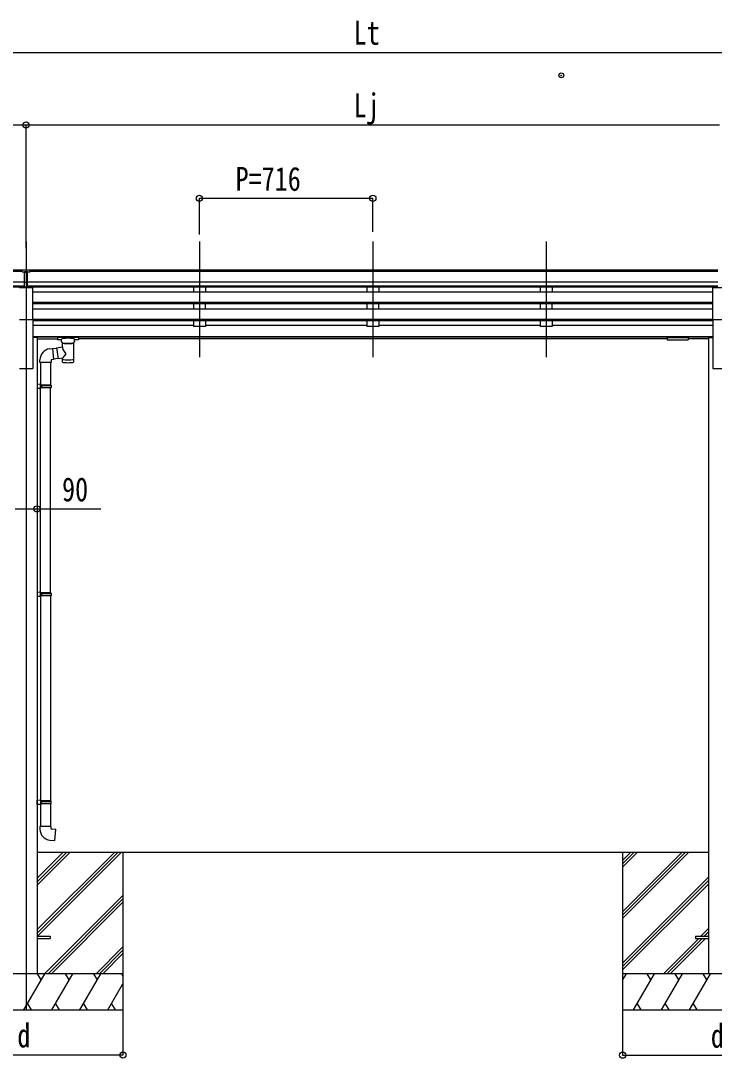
# Model space of a CAD drawing. Units: millimetres, scale not verified. Extents: x -12615 to 12615, y -8910 to 8910.
# Drawn here: x -4089 to -1225, y -5931 to -1644 of the extents above; entities that cross this region are included whole.
import ezdxf
from ezdxf.enums import TextEntityAlignment as Align

# ---------------------------------------------------------------- set-up
doc = ezdxf.new("R2010")
doc.units = ezdxf.units.MM
doc.header["$LTSCALE"] = 40
doc.header["$PDMODE"] = 32
doc.header["$PDSIZE"] = 20
for name, color, linetype in [('0-3_YKK_12', 2, 'Continuous'), ('0-4_YKK_13', 4, 'Continuous'), ('0-5_YKK_A1', 4, 'Continuous'), ('0-6_YKK_D', 6, 'Continuous')]:
    doc.layers.add(name, color=color, linetype=linetype)
doc.styles.add('ＭＳ ゴシック', font='')
doc.styles.get('ＭＳ ゴシック').set_extended_font_data('MS Gothic')

msp = doc.modelspace()

# ---------------------------------------------------------------- linework, layer by layer
at = {"layer": '0-3_YKK_12'}
for p, q in [((-4067.02, -2557.09), (-4067.02, -5731.49)), ((-3351.02, -2557.09), (-3351.02, -3034.6)), ((-2635.02, -2557.09), (-2635.02, -3034.6)), ((-1919.02, -2557.09), (-1919.02, -3034.6))]:
    msp.add_line(p, q, dxfattribs=at)
at = {"layer": '0-4_YKK_13'}
for p, q in [((-4083.52, -2681.51), (-4083.52, -2673.66)), ((-4083.52, -2681.51), (-4073.52, -2681.51)), ((-4067.02, -2682.32), (-4073.52, -2681.93)), ((-4073.52, -2683.51), (-4060.52, -2683.51)), ((-4060.52, -2681.99), (-4067.02, -2682.3)), ((-4060.52, -2745.13), (-4060.52, -2679.86)), ((-4073.52, -2725.03), (-4067.02, -2725.19)), ((-4067.02, -2725.19), (-4060.52, -2725.03)), ((-4094.52, -2747.12), (-4039.52, -2747.12)), ((-4073.52, -2744.07), (-4067.02, -2744.47)), ((-4067.02, -2744.47), (-4060.52, -2744.07)), ((-4039.52, -2878.92), (-4039.52, -2747.12)), ((-1230.52, -2878.92), (-1230.52, -2747.12)), ((-1230.52, -2747.12), (-1175.52, -2747.12)), ((-4094.52, -2878.92), (-4039.52, -2878.92)), ((-1230.52, -2878.92), (-1175.52, -2878.92)), ((-3937.02, -2951.78), (-3937.02, -2962.54)), ((-3852.02, -2951.11), (-3935.02, -2951.11)), ((-3852.02, -2953.29), (-3935.02, -2953.29)), ((-3850.02, -2951.78), (-3850.02, -2962.54)), ((-3850.02, -2951.97), (-3850.02, -2953.51)), ((-1420.02, -2951.78), (-1420.02, -2962.54)), ((-1420.02, -2951.97), (-1420.02, -2953.51)), ((-1418.02, -2951.11), (-1335.02, -2951.11)), ((-1418.02, -2953.29), (-1335.02, -2953.29)), ((-1333.02, -2951.78), (-1333.02, -2962.54)), ((-3970.38, -3000.01), (-3957.87, -2998.46)), ((-3941.35, -2997.87), (-3957.7, -3000.4)), ((-3941.64, -2995.99), (-3916.42, -2992.08)), ((-3941.64, -2995.99), (-3934.62, -3041.25)), ((-3920.52, -2963.2), (-3935.02, -2963.2)), ((-3920.52, -2970.01), (-3920.52, -2959.73)), ((-3916.42, -2992.08), (-3916.42, -2974.5)), ((-3870.62, -2974.51), (-3870.6, -3054.8)), ((-3866.52, -2970.01), (-3866.52, -2959.73)), ((-3852.02, -2963.2), (-3866.52, -2963.2)), ((-1418.02, -2963.2), (-1335.02, -2963.2)), ((-3934.91, -3039.37), (-3954.03, -3042.34)), ((-3916.42, -3038.42), (-3934.62, -3041.25)), ((-3916.44, -3054.8), (-3916.42, -3038.17)), ((-4009.78, -3056.02), (-4009.78, -3045.11)), ((-3963.78, -3056.02), (-4009.78, -3056.02)), ((-4007.82, -3056.02), (-4007.82, -3146.86)), ((-3965.82, -3056.02), (-3965.82, -3149.42)), ((-4005.82, -3146.92), (-4021.82, -3146.45)), ((-4021.82, -3146.45), (-4021.82, -3164.39)), ((-4005.82, -3163.92), (-4021.82, -3164.39)), ((-4005.82, -3148.92), (-4007.82, -3148.92)), ((-3964.82, -3149.42), (-4007.82, -3149.42)), ((-3963.82, -3151.42), (-4007.82, -3151.42)), ((-3963.82, -3159.42), (-4007.82, -3159.42)), ((-3964.82, -3161.42), (-4007.82, -3161.42)), ((-4007.82, -4006.11), (-4007.82, -3163.98)), ((-4005.82, -3148.92), (-4005.82, -3146.92)), ((-4005.82, -3163.92), (-4005.82, -3161.92)), ((-4003.34, -3151.42), (-4002.91, -3149.42)), ((-3965.82, -4008.67), (-3965.82, -3161.42)), ((-3963.82, -3151.42), (-3964.82, -3149.42)), ((-3963.82, -3159.42), (-3964.82, -3161.42)), ((-3963.82, -3151.42), (-3963.82, -3159.42)), ((-4005.82, -4006.17), (-4021.82, -4005.7)), ((-4021.82, -4005.7), (-4021.82, -4023.64)), ((-4005.82, -4023.17), (-4021.82, -4023.64)), ((-4005.82, -4008.17), (-4007.82, -4008.17)), ((-3964.82, -4008.67), (-4007.82, -4008.67)), ((-3963.82, -4010.67), (-4007.82, -4010.67)), ((-3963.82, -4018.67), (-4007.82, -4018.67)), ((-3964.82, -4020.67), (-4007.82, -4020.67)), ((-4007.82, -4023.23), (-4007.82, -4865.36)), ((-4005.82, -4008.17), (-4005.82, -4006.17)), ((-4005.82, -4023.17), (-4005.82, -4021.17)), ((-4003.34, -4010.67), (-4002.91, -4008.67)), ((-3965.82, -4020.67), (-3965.82, -4867.92)), ((-3963.82, -4010.67), (-3964.82, -4008.67)), ((-3963.82, -4018.67), (-3964.82, -4020.67)), ((-3963.82, -4010.67), (-3963.82, -4018.67)), ((-4005.82, -4865.42), (-4021.82, -4864.95)), ((-4021.82, -4882.89), (-4021.82, -4864.95)), ((-4005.82, -4882.42), (-4021.82, -4882.89)), ((-3964.82, -4867.92), (-4007.82, -4867.92)), ((-3963.82, -4869.92), (-4007.82, -4869.92)), ((-3963.82, -4877.92), (-4007.82, -4877.92)), ((-3964.82, -4879.92), (-4007.82, -4879.92)), ((-4005.82, -4880.42), (-4007.82, -4880.42)), ((-4007.82, -4882.48), (-4007.82, -4973.92)), ((-4005.82, -4865.42), (-4005.82, -4867.42)), ((-4005.82, -4880.42), (-4005.82, -4882.42)), ((-4003.34, -4877.92), (-4002.91, -4879.92)), ((-3965.82, -4879.92), (-3965.82, -4973.92)), ((-3963.82, -4869.92), (-3964.82, -4867.92)), ((-3963.82, -4877.92), (-3964.82, -4879.92)), ((-3963.82, -4877.92), (-3963.82, -4869.92)), ((-3963.82, -4973.92), (-4009.82, -4973.92)), ((-4009.82, -4973.92), (-4009.82, -4984.84)), ((-3963.82, -4983.92), (-3963.82, -4973.92)), ((-4021.82, -5426.99), (-3967.02, -5426.99)), ((-4021.82, -5435.99), (-3967.02, -5435.99)), ((-3967.02, -5426.99), (-3967.02, -5435.99)), ((-1303.02, -5426.99), (-1303.02, -5435.99)), ((-1303.02, -5426.99), (-1248.22, -5426.99)), ((-1303.02, -5435.99), (-1248.22, -5435.99))]:
    msp.add_line(p, q, dxfattribs=at)
for points in [[(-4083.52, -2673.66), (-4065.52, -2673.51), (-4050.52, -2673.64)], [(-4060.52, -2745.13), (-4067.02, -2745.53), (-4073.52, -2745.13), (-4073.52, -2679.79)], [(-4060.52, -2681.46), (-4050.52, -2681.38), (-4050.52, -2673.64)], [(-4060.52, -2726.13), (-4063.78, -2726.21), (-4067.02, -2726.29), (-4070.26, -2726.21), (-4073.52, -2726.13)], [(-3935.02, -2951.11), (-3935.37, -2951.12), (-3935.9, -2951.14), (-3936.35, -2951.19), (-3936.65, -2951.27), (-3936.82, -2951.37), (-3936.94, -2951.51), (-3937.01, -2951.69), (-3937.02, -2951.78)], [(-3850.02, -2951.78), (-3850.06, -2951.58), (-3850.14, -2951.44), (-3850.24, -2951.35), (-3850.34, -2951.29), (-3850.46, -2951.24), (-3850.75, -2951.18), (-3851.24, -2951.13), (-3851.78, -2951.11), (-3852.02, -2951.11)], [(-1420.02, -2951.78), (-1419.98, -2951.58), (-1419.9, -2951.44), (-1419.8, -2951.35), (-1419.7, -2951.29), (-1419.58, -2951.24), (-1419.28, -2951.18), (-1418.79, -2951.13), (-1418.25, -2951.11), (-1418.02, -2951.11)], [(-1335.02, -2951.11), (-1334.67, -2951.12), (-1334.14, -2951.14), (-1333.69, -2951.19), (-1333.38, -2951.27), (-1333.21, -2951.37), (-1333.09, -2951.51), (-1333.03, -2951.69), (-1333.02, -2951.78)], [(-3957.87, -2998.46), (-3953.86, -3044.28), (-3963.78, -3046.02), (-3963.78, -3056.02)], [(-3935.02, -2963.2), (-3935.37, -2963.2), (-3935.9, -2963.17), (-3936.35, -2963.12), (-3936.65, -2963.04), (-3936.82, -2962.94), (-3936.94, -2962.8), (-3937.01, -2962.63), (-3937.02, -2962.54)], [(-3916.42, -2974.5), (-3916.65, -2974.4), (-3918.01, -2973.67), (-3919.12, -2972.82), (-3919.88, -2971.95), (-3920.34, -2971.06), (-3920.51, -2970.17)], [(-3866.56, -2969.95), (-3866.53, -2970.31), (-3866.78, -2971.26), (-3867.3, -2972.15), (-3868.1, -2972.99), (-3869.22, -2973.78), (-3870.62, -2974.51)], [(-3850.02, -2962.54), (-3850.06, -2962.73), (-3850.14, -2962.87), (-3850.24, -2962.96), (-3850.34, -2963.02), (-3850.46, -2963.07), (-3850.75, -2963.13), (-3851.24, -2963.18), (-3851.78, -2963.2), (-3852.02, -2963.2)], [(-1420.02, -2962.54), (-1419.98, -2962.73), (-1419.9, -2962.87), (-1419.8, -2962.96), (-1419.7, -2963.02), (-1419.58, -2963.07), (-1419.28, -2963.13), (-1418.79, -2963.18), (-1418.25, -2963.2), (-1418.02, -2963.2)], [(-1335.02, -2963.2), (-1334.67, -2963.2), (-1334.14, -2963.17), (-1333.69, -2963.12), (-1333.38, -2963.04), (-1333.21, -2962.94), (-1333.09, -2962.8), (-1333.03, -2962.63), (-1333.02, -2962.54)], [(-4005.82, -3161.92), (-4007.82, -3161.92), (-4007.82, -3148.92)], [(-4003.34, -3151.42), (-4003.34, -3159.42), (-4002.91, -3161.42)], [(-4005.82, -4021.17), (-4007.82, -4021.17), (-4007.82, -4008.17)], [(-4003.34, -4010.67), (-4003.34, -4018.67), (-4002.91, -4020.67)], [(-4005.82, -4867.42), (-4007.82, -4867.42), (-4007.82, -4880.42)], [(-4003.34, -4877.92), (-4003.34, -4869.92), (-4002.91, -4867.92)], [(-3968.74, -5029.67), (-3947.9, -5031.49), (-3943.89, -4985.67), (-3963.82, -4983.92)]]:
    msp.add_lwpolyline(points, dxfattribs=at)
for centre, radius, start, end in [((-3963.87, -3045.46), 45.91, 98.14944, 179.55845), ((-3964.82, -4984.84), 45, 180, 265)]:
    msp.add_arc(centre, radius, start, end, dxfattribs=at)
for centre, major_axis, ratio, start_param, end_param in [((-4042.45, -2683.82), (24.57, -1.51), 0.121868, 3.1422238, 3.1491027), ((-3935.02, -2953.51), (-2, 0), 0.109601, 4.712389, 6.2831853), ((-3893.52, -2959.73), (-27, 0), 0.122176, 3.1415927, 6.2831853), ((-3852.02, -2953.51), (-2, 0), 0.109601, 3.1415927, 4.712389), ((-1418.02, -2953.51), (2, 0), 0.109601, 1.5707963, 3.1415927), ((-1335.02, -2953.51), (2, 0), 0.109601, 0, 1.5707963), ((-3904.52, -2970.01), (-16, 0), 0.361356, 0, 0.0194874), ((-3893.52, -3018.62), (22.81, -26.62), 0.234429, 3.1563334, 4.5976381), ((-3893.51, -2974.96), (-22.92, 0.42), 0.07247, 0.0008089, 1.5716053), ((-3893.51, -2976.58), (-22.92, 0.42), 0.07247, 0.0008089, 1.5716053), ((-3893.53, -2974.96), (22.91, 0.42), 0.072511, 4.711586, 6.2823824), ((-3893.53, -2976.58), (22.91, 0.42), 0.072511, 4.711586, 6.2823824), ((-3896.07, -3015.98), (-20.32, -22.25), 0.045535, 4.9756507, 6.2441899), ((-3893.52, -3042.36), (-22.91, 0), 0.122865, 6.2831853, 9.424778), ((-3893.52, -3054.8), (-22.92, 0), 0.101955, 6.2829723, 9.4248207)]:
    msp.add_ellipse(centre, major_axis=major_axis, ratio=ratio, start_param=start_param, end_param=end_param, dxfattribs=at)
at = {"layer": '0-5_YKK_A1'}
for p, q in [((-4083.52, -2675.08), (-6924.52, -2675.08)), ((-4083.52, -2680.29), (-6924.52, -2680.29)), ((-4060.52, -2680.29), (-4060.52, -2680.29)), ((-1209.52, -2675.08), (-4050.52, -2675.08)), ((-1209.52, -2680.29), (-4050.52, -2680.29)), ((-4073.52, -2723.82), (-6924.52, -2723.82)), ((-4073.52, -2741.68), (-6924.52, -2741.68)), ((-1209.52, -2723.82), (-4060.52, -2723.82)), ((-1209.52, -2741.68), (-4060.52, -2741.68)), ((-4073.52, -2744.92), (-6924.52, -2744.92)), ((-1209.52, -2744.92), (-4060.52, -2744.92)), ((-1230.52, -2765.5), (-4039.52, -2765.5)), ((-3376.02, -2745.02), (-3376.02, -2765.4)), ((-3326.02, -2765.4), (-3376.02, -2765.4)), ((-3326.02, -2745.02), (-3326.02, -2765.4)), ((-2660.02, -2745.02), (-2660.02, -2765.4)), ((-2610.02, -2765.4), (-2660.02, -2765.4)), ((-2610.02, -2745.02), (-2610.02, -2765.4)), ((-1944.02, -2745.02), (-1944.02, -2765.4)), ((-1894.02, -2765.4), (-1944.02, -2765.4)), ((-1894.02, -2745.02), (-1894.02, -2765.4)), ((-1230.52, -2808.87), (-4039.52, -2808.87)), ((-1230.52, -2810.36), (-4039.52, -2810.36)), ((-1230.52, -2814.68), (-4039.52, -2814.68)), ((-3376.02, -2814.68), (-3376.02, -2835.51)), ((-3326.02, -2835.51), (-3326.02, -2814.68)), ((-2660.02, -2814.68), (-2660.02, -2835.51)), ((-2610.02, -2835.51), (-2610.02, -2814.68)), ((-1944.02, -2814.68), (-1944.02, -2835.51)), ((-1894.02, -2835.51), (-1894.02, -2814.68)), ((-1230.52, -2835.51), (-4039.52, -2835.51)), ((-3326.02, -2835.51), (-3376.02, -2835.51)), ((-2610.02, -2835.51), (-2660.02, -2835.51)), ((-1894.02, -2835.51), (-1944.02, -2835.51)), ((-4039.52, -2878.92), (-4039.52, -3081.49)), ((-1230.52, -2878.97), (-4039.52, -2878.97)), ((-1230.52, -2880.47), (-4039.52, -2880.47)), ((-1230.52, -2884.78), (-4039.52, -2884.78)), ((-3376.02, -2902.89), (-4039.52, -2902.89)), ((-3376.02, -2884.78), (-3376.02, -2907.83)), ((-3326.02, -2907.83), (-3376.02, -2907.83)), ((-3326.02, -2884.78), (-3326.02, -2907.83)), ((-2660.02, -2902.89), (-3326.02, -2902.89)), ((-2660.02, -2884.78), (-2660.02, -2907.83)), ((-2610.02, -2907.83), (-2660.02, -2907.83)), ((-2610.02, -2884.78), (-2610.02, -2907.83)), ((-1944.02, -2902.89), (-2610.02, -2902.89)), ((-1944.02, -2884.78), (-1944.02, -2907.83)), ((-1894.02, -2907.83), (-1944.02, -2907.83)), ((-1894.02, -2884.78), (-1894.02, -2907.83)), ((-1230.52, -2902.89), (-1894.02, -2902.89)), ((-1230.52, -2878.92), (-1230.52, -3081.49)), ((-1230.52, -2949.9), (-4039.52, -2949.9)), ((-1230.52, -2951.3), (-4039.52, -2951.3)), ((-4021.82, -2952.49), (-4039.52, -2952.49)), ((-4021.82, -2952.49), (-4021.82, -5581.49)), ((-1248.22, -2952.49), (-1248.22, -5581.49)), ((-1248.22, -2952.49), (-1230.52, -2952.49)), ((-4021.82, -2958.99), (-3937.02, -2958.99)), ((-1420.02, -2958.99), (-3850.02, -2958.99)), ((-1248.22, -2958.99), (-1333.02, -2958.99)), ((-4094.52, -3081.49), (-4039.52, -3081.49)), ((-1230.52, -3081.49), (-1175.52, -3081.49)), ((-4022.02, -5400.97), (-3702.54, -5081.49)), ((-4022.02, -5415.11), (-3688.4, -5081.49)), ((-4022.02, -5217.12), (-3886.39, -5081.49)), ((-4022.02, -5202.98), (-3900.53, -5081.49)), ((-4022.02, -5188.84), (-3914.67, -5081.49)), ((-1248.22, -5081.49), (-4021.82, -5081.49)), ((-4019.76, -5426.99), (-3674.26, -5081.49)), ((-3667.22, -5081.49), (-3667.22, -5731.49)), ((-1603.22, -5081.49), (-1603.22, -5731.49)), ((-1603.22, -5325.67), (-1359.04, -5081.49)), ((-1603.22, -5339.81), (-1344.9, -5081.49)), ((-1603.22, -5353.95), (-1330.76, -5081.49)), ((-1603.22, -5141.82), (-1542.89, -5081.49)), ((-1603.22, -5127.68), (-1557.03, -5081.49)), ((-1603.22, -5113.54), (-1571.17, -5081.49)), ((-1603.22, -5537.8), (-1248.42, -5183)), ((-1603.22, -5551.94), (-1248.42, -5197.14)), ((-1603.22, -5566.08), (-1248.42, -5211.29)), ((-3990.41, -5581.49), (-3667.22, -5258.3)), ((-3976.27, -5581.49), (-3667.22, -5272.44)), ((-3962.12, -5581.49), (-3667.22, -5286.59)), ((-1280.28, -5426.99), (-1248.42, -5395.13)), ((-1434.78, -5581.49), (-1289.28, -5435.99)), ((-1420.63, -5581.49), (-1275.13, -5435.99)), ((-1406.49, -5581.49), (-1260.99, -5435.99)), ((-1266.13, -5426.99), (-1248.42, -5409.27)), ((-1251.99, -5426.99), (-1248.42, -5423.42)), ((-1251.99, -5426.99), (-1248.42, -5423.42)), ((-3778.28, -5581.49), (-3667.22, -5470.43)), ((-3764.13, -5581.49), (-3667.22, -5484.57)), ((-3749.99, -5581.49), (-3667.22, -5498.72)), ((-3667.22, -5581.49), (-4467.22, -5581.49)), ((-4076.06, -5731.49), (-3989.46, -5581.49)), ((-4004.46, -5607.47), (-4019.46, -5581.49)), ((-3960.59, -5731.49), (-3873.99, -5581.49)), ((-3888.99, -5607.47), (-3903.99, -5581.49)), ((-3845.12, -5731.49), (-3758.52, -5581.49)), ((-3788.52, -5581.49), (-3773.52, -5607.47)), ((-3673.05, -5581.49), (-3667.22, -5591.59)), ((-803.22, -5581.49), (-1603.22, -5581.49)), ((-1603.22, -5608.99), (-1587.34, -5581.49)), ((-1558.47, -5731.49), (-1471.87, -5581.49)), ((-1486.87, -5607.47), (-1501.87, -5581.49)), ((-1443, -5731.49), (-1356.4, -5581.49)), ((-1371.4, -5607.47), (-1386.4, -5581.49)), ((-1327.53, -5731.49), (-1240.93, -5581.49)), ((-1255.93, -5607.47), (-1270.93, -5581.49)), ((-3729.65, -5731.49), (-3667.22, -5623.35)), ((-4467.22, -5731.49), (-3667.22, -5731.49)), ((-4061.06, -5705.51), (-4046.06, -5731.49)), ((-3945.59, -5705.51), (-3930.59, -5731.49)), ((-3830.12, -5705.51), (-3815.12, -5731.49)), ((-3714.65, -5705.51), (-3699.65, -5731.49)), ((-1603.22, -5731.49), (-803.22, -5731.49)), ((-1543.47, -5705.51), (-1528.47, -5731.49)), ((-1428, -5705.51), (-1413, -5731.49)), ((-1312.53, -5705.51), (-1297.53, -5731.49))]:
    msp.add_line(p, q, dxfattribs=at)
msp.add_point((-1856.53, -1869.99), dxfattribs=at)
at = {"layer": '0-6_YKK_D'}
for p, q in [((-6801.02, -1775.08), (1530.98, -1775.08)), ((-6931.02, -2075.08), (-4067.02, -2075.08)), ((-4067.02, -2584.65), (-4067.02, -2074.08)), ((-4067.02, -2584.65), (-4067.02, -2074.08)), ((-4067.02, -2075.08), (-1203.02, -2075.08)), ((-3351.02, -2528.2), (-3351.02, -2377.09)), ((-3351.02, -2378.09), (-2635.02, -2378.09)), ((-2635.02, -2517.06), (-2635.02, -2377.09)), ((-3667.22, -5717.27), (-3667.22, -5918.2)), ((-1603.22, -5732.49), (-1603.22, -5919.2)), ((-4467.22, -5917.2), (-3667.22, -5917.2)), ((-1603.22, -5918.2), (-803.22, -5918.2))]:
    msp.add_line(p, q, dxfattribs=at)
msp.add_lwpolyline([(-4112.22, -3661.04), (-4021.82, -3661.04), (-3758.82, -3661.04)], dxfattribs=at)
for centre in [(-4067.02, -2075.08), (-4067.02, -2075.08), (-3351.02, -2378.09), (-2635.02, -2378.09), (-4021.82, -3661.04), (-3667.22, -5917.2), (-1603.22, -5918.2)]:
    msp.add_circle(centre, 12.75, dxfattribs=at)

# ---------------------------------------------------------------- texts
at = {"layer": '0-6_YKK_D', "style": 'ＭＳ ゴシック', "width": 0.8}
for s, p in [('Lt', (-2714.22, -1773.08)), ('Lj', (-2714.22, -2073.08)), ('P=716', (-3201.82, -2376.79)), ('90', (-3918.52, -3659.74)), ('d', (-4103.22, -5915.9)), ('d', (-1239.22, -5916.9))]:
    msp.add_text(s, height=98.97, dxfattribs=at).set_placement(p, align=Align.BOTTOM_LEFT)

doc.saveas('drawing.dxf')
